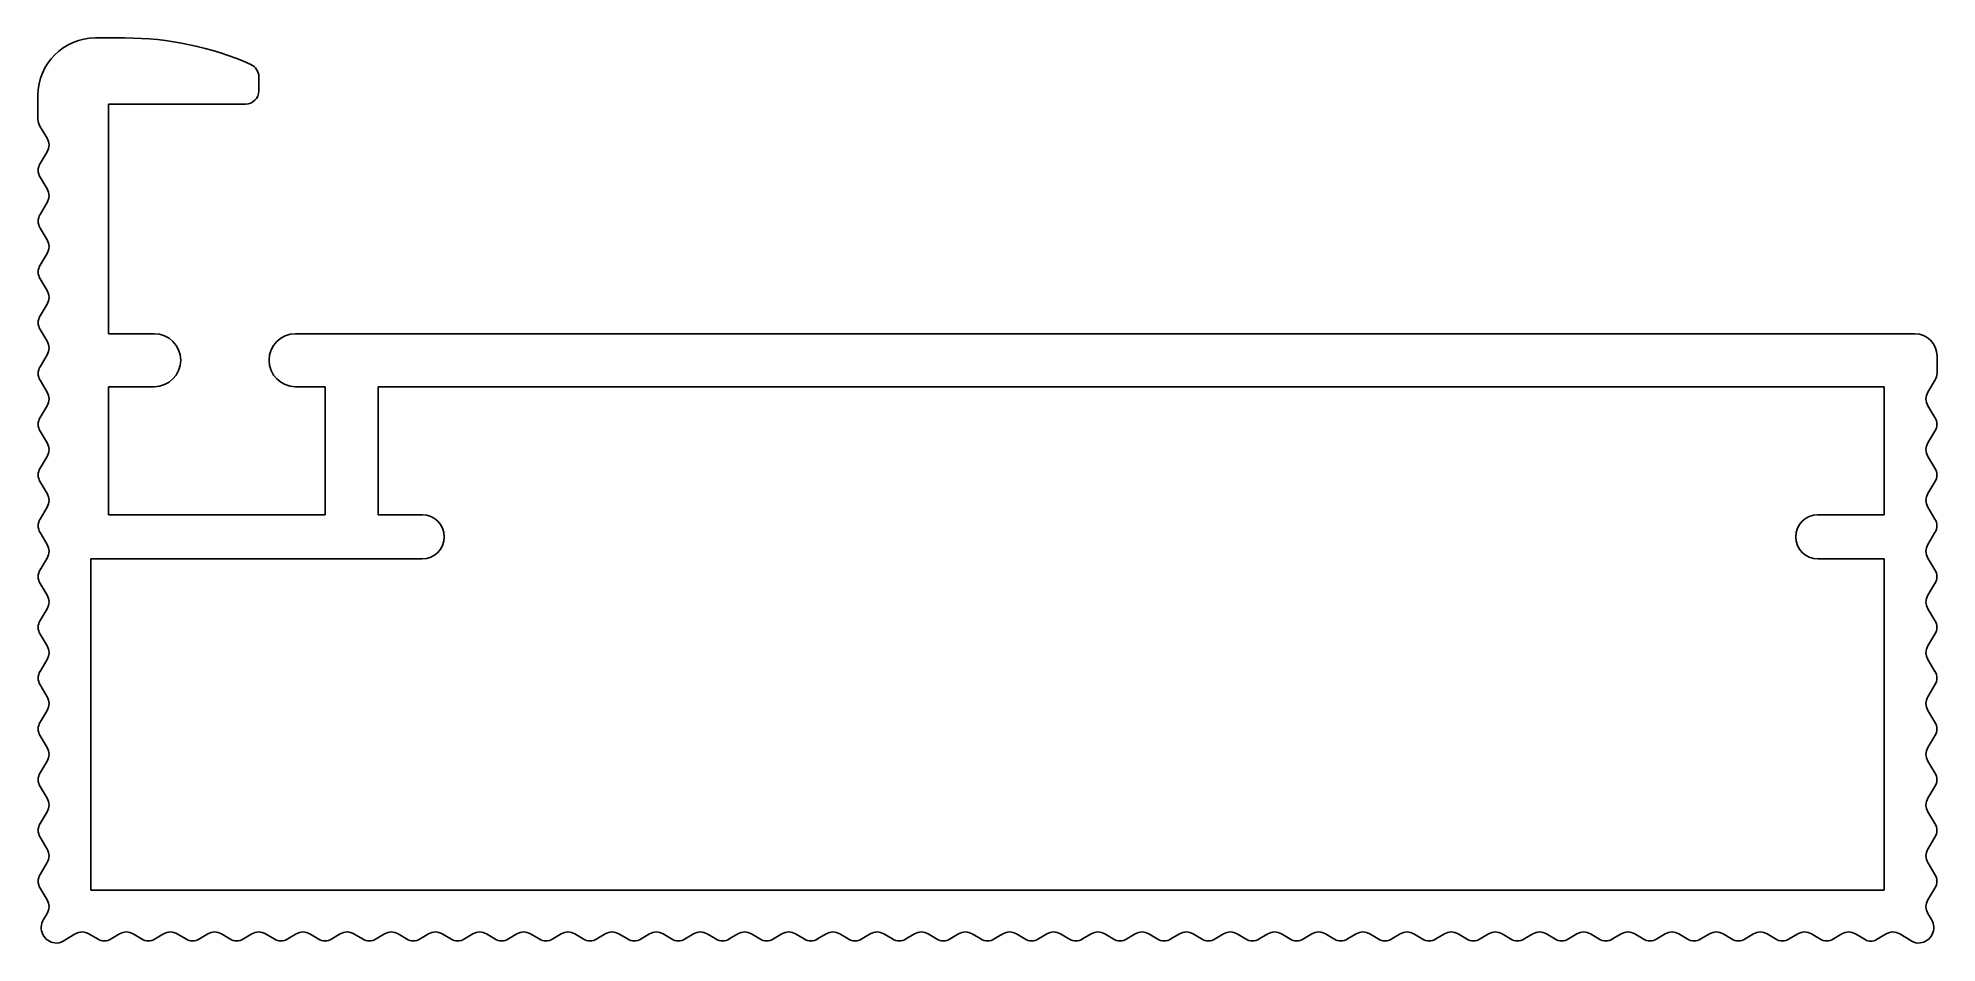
# Model space of a CAD drawing. Extents: x 789.8 to 832.8, y 605.1 to 625.6.
import ezdxf

# ---------------------------------------------------------------- set-up
doc = ezdxf.new("R2010")
doc.units = 0
doc.layers.get('0').update_dxf_attribs({"linetype": 'CONTINUOUS'})

msp = doc.modelspace()

# ---------------------------------------------------------------- linework, layer by layer
for p, q in [((791.755, 625.637), (791.085, 625.637)), ((794.785, 624.437), (794.785, 624.761)), ((789.785, 624.337), (789.785, 623.795)), ((791.385, 624.137), (794.485, 624.137)), ((791.385, 618.937), (791.385, 624.137)), ((789.827, 623.641), (789.992, 623.366)), ((789.992, 623.058), (789.832, 622.791)), ((789.832, 622.483), (789.992, 622.216)), ((789.992, 621.907), (789.832, 621.641)), ((789.832, 621.332), (789.992, 621.066)), ((789.992, 620.757), (789.832, 620.491)), ((789.832, 620.182), (789.992, 619.916)), ((789.992, 619.607), (789.832, 619.341)), ((789.832, 619.032), (789.992, 618.766)), ((792.416, 618.937), (791.385, 618.937)), ((832.285, 618.937), (795.616, 618.937)), ((789.992, 618.458), (789.832, 618.191)), ((832.785, 618.045), (832.785, 618.437)), ((789.832, 617.883), (789.992, 617.616)), ((791.385, 617.737), (792.416, 617.737)), ((791.385, 614.837), (791.385, 617.737)), ((795.616, 617.737), (796.284, 617.737)), ((796.284, 617.737), (796.284, 614.837)), ((797.484, 617.737), (831.585, 617.737)), ((797.484, 614.837), (797.484, 617.737)), ((831.585, 617.737), (831.585, 614.837)), ((832.577, 617.616), (832.742, 617.891)), ((789.992, 617.308), (789.832, 617.041)), ((832.737, 617.041), (832.577, 617.308)), ((789.832, 616.733), (789.992, 616.466)), ((832.577, 616.466), (832.737, 616.733)), ((789.992, 616.157), (789.832, 615.891)), ((832.737, 615.891), (832.577, 616.157)), ((789.832, 615.582), (789.992, 615.316)), ((832.577, 615.316), (832.737, 615.582)), ((789.992, 615.007), (789.832, 614.741)), ((832.737, 614.741), (832.577, 615.007)), ((796.284, 614.837), (791.385, 614.837)), ((798.485, 614.837), (797.484, 614.837)), ((831.585, 614.837), (830.085, 614.837)), ((789.832, 614.432), (789.992, 614.166)), ((832.577, 614.166), (832.737, 614.432)), ((789.992, 613.857), (789.832, 613.591)), ((790.985, 606.337), (790.985, 613.837)), ((790.985, 613.837), (798.485, 613.837)), ((830.085, 613.837), (831.585, 613.837)), ((831.585, 613.837), (831.585, 606.337)), ((832.737, 613.591), (832.577, 613.857)), ((789.832, 613.282), (789.992, 613.016)), ((832.577, 613.016), (832.737, 613.282)), ((789.992, 612.708), (789.832, 612.441)), ((832.737, 612.441), (832.577, 612.708)), ((789.832, 612.133), (789.992, 611.866)), ((832.577, 611.866), (832.737, 612.133)), ((789.992, 611.558), (789.832, 611.291)), ((832.737, 611.291), (832.577, 611.558)), ((789.832, 610.983), (789.992, 610.716)), ((832.577, 610.716), (832.737, 610.983)), ((789.992, 610.407), (789.832, 610.141)), ((832.737, 610.141), (832.577, 610.407)), ((789.832, 609.832), (789.992, 609.566)), ((832.577, 609.566), (832.737, 609.832)), ((789.992, 609.257), (789.832, 608.991)), ((832.737, 608.991), (832.577, 609.257)), ((789.832, 608.682), (789.992, 608.416)), ((832.577, 608.416), (832.737, 608.682)), ((789.992, 608.107), (789.832, 607.841)), ((832.737, 607.841), (832.577, 608.107)), ((789.832, 607.532), (789.992, 607.266)), ((832.577, 607.266), (832.737, 607.532)), ((789.992, 606.958), (789.832, 606.691)), ((832.737, 606.691), (832.577, 606.958)), ((789.832, 606.383), (789.992, 606.116)), ((831.585, 606.337), (790.985, 606.337)), ((832.577, 606.116), (832.737, 606.383)), ((789.992, 605.808), (789.908, 605.667)), ((832.662, 605.667), (832.577, 605.808)), ((790.356, 605.18), (790.63, 605.344)), ((790.939, 605.344), (791.13, 605.229)), ((791.439, 605.229), (791.63, 605.344)), ((791.939, 605.344), (792.13, 605.229)), ((792.439, 605.229), (792.63, 605.344)), ((792.939, 605.344), (793.13, 605.229)), ((793.439, 605.229), (793.63, 605.344)), ((793.939, 605.344), (794.13, 605.229)), ((794.439, 605.229), (794.63, 605.344)), ((794.939, 605.344), (795.13, 605.229)), ((795.439, 605.229), (795.63, 605.344)), ((795.939, 605.344), (796.13, 605.229)), ((796.439, 605.229), (796.63, 605.344)), ((796.939, 605.344), (797.13, 605.229)), ((797.439, 605.229), (797.63, 605.344)), ((797.939, 605.344), (798.13, 605.229)), ((798.439, 605.229), (798.63, 605.344)), ((798.939, 605.344), (799.13, 605.229)), ((799.439, 605.229), (799.63, 605.344)), ((799.939, 605.344), (800.13, 605.229)), ((800.439, 605.229), (800.63, 605.344)), ((800.939, 605.344), (801.13, 605.229)), ((801.439, 605.229), (801.63, 605.344)), ((801.939, 605.344), (802.13, 605.229)), ((802.439, 605.229), (802.63, 605.344)), ((802.939, 605.344), (803.13, 605.229)), ((803.439, 605.229), (803.63, 605.344)), ((803.939, 605.344), (804.13, 605.229)), ((804.439, 605.229), (804.63, 605.344)), ((804.939, 605.344), (805.13, 605.229)), ((805.439, 605.229), (805.63, 605.344)), ((805.939, 605.344), (806.13, 605.229)), ((806.439, 605.229), (806.63, 605.344)), ((806.939, 605.344), (807.13, 605.229)), ((807.439, 605.229), (807.63, 605.344)), ((807.939, 605.344), (808.13, 605.229)), ((808.439, 605.229), (808.63, 605.344)), ((808.939, 605.344), (809.13, 605.229)), ((809.439, 605.229), (809.63, 605.344)), ((809.939, 605.344), (810.13, 605.229)), ((810.439, 605.229), (810.63, 605.344)), ((810.939, 605.344), (811.13, 605.229)), ((811.439, 605.229), (811.63, 605.344)), ((811.939, 605.344), (812.13, 605.229)), ((812.439, 605.229), (812.63, 605.344)), ((812.939, 605.344), (813.13, 605.229)), ((813.439, 605.229), (813.63, 605.344)), ((813.939, 605.344), (814.13, 605.229)), ((814.439, 605.229), (814.63, 605.344)), ((814.939, 605.344), (815.13, 605.229)), ((815.439, 605.229), (815.63, 605.344)), ((815.939, 605.344), (816.13, 605.229)), ((816.439, 605.229), (816.63, 605.344)), ((816.939, 605.344), (817.13, 605.229)), ((817.439, 605.229), (817.63, 605.344)), ((817.939, 605.344), (818.13, 605.229)), ((818.439, 605.229), (818.63, 605.344)), ((818.939, 605.344), (819.13, 605.229)), ((819.439, 605.229), (819.63, 605.344)), ((819.939, 605.344), (820.13, 605.229)), ((820.439, 605.229), (820.63, 605.344)), ((820.939, 605.344), (821.13, 605.229)), ((821.439, 605.229), (821.63, 605.344)), ((821.939, 605.344), (822.13, 605.229)), ((822.439, 605.229), (822.63, 605.344)), ((822.939, 605.344), (823.13, 605.229)), ((823.439, 605.229), (823.63, 605.344)), ((823.939, 605.344), (824.13, 605.229)), ((824.439, 605.229), (824.63, 605.344)), ((824.939, 605.344), (825.13, 605.229)), ((825.439, 605.229), (825.63, 605.344)), ((825.939, 605.344), (826.13, 605.229)), ((826.439, 605.229), (826.63, 605.344)), ((826.939, 605.344), (827.13, 605.229)), ((827.439, 605.229), (827.63, 605.344)), ((827.939, 605.344), (828.13, 605.229)), ((828.439, 605.229), (828.63, 605.344)), ((828.939, 605.344), (829.13, 605.229)), ((829.439, 605.229), (829.63, 605.344)), ((829.939, 605.344), (830.13, 605.229)), ((830.439, 605.229), (830.63, 605.344)), ((830.939, 605.344), (831.156, 605.214)), ((831.413, 605.214), (831.63, 605.344)), ((831.939, 605.344), (832.213, 605.18))]:
    msp.add_line(p, q)
for centre, radius, start, end in [((791.085, 624.337), 1.3, 90, 180), ((791.755, 618.574), 7.063, 66.1918, 90), ((794.485, 624.761), 0.3, 0, 66.1918), ((794.485, 624.437), 0.3, 270, 0), ((790.085, 623.795), 0.3, 180, 210.9656), ((789.735, 623.212), 0.3, 329.0438, 30.9656), ((790.09, 622.637), 0.3, 149.0438, 210.9562), ((789.735, 622.062), 0.3, 329.0438, 30.9562), ((790.09, 621.487), 0.3, 149.0438, 210.9562), ((789.735, 620.912), 0.3, 329.0438, 30.9562), ((790.09, 620.337), 0.3, 149.0438, 210.9562), ((789.735, 619.762), 0.3, 329.0381, 30.9562), ((790.09, 619.187), 0.3, 149.0381, 210.9619), ((792.416, 618.337), 0.6, 270, 90), ((795.616, 618.337), 0.6, 90, 270), ((832.285, 618.437), 0.5, 0, 90), ((789.735, 618.612), 0.3, 329.0438, 30.9619), ((790.09, 618.037), 0.3, 149.0438, 210.9562), ((832.485, 618.045), 0.3, 329.0344, 0), ((789.735, 617.462), 0.3, 329.0438, 30.9562), ((832.835, 617.462), 0.3, 149.0344, 210.9562), ((790.09, 616.887), 0.3, 149.0438, 210.9562), ((832.48, 616.887), 0.3, 329.0438, 30.9562), ((789.735, 616.312), 0.3, 329.0438, 30.9562), ((832.835, 616.312), 0.3, 149.0438, 210.9562), ((790.09, 615.737), 0.3, 149.0438, 210.9562), ((832.48, 615.737), 0.3, 329.0438, 30.9562), ((789.735, 615.162), 0.3, 329.0438, 30.9562), ((832.835, 615.162), 0.3, 149.0438, 210.9562), ((790.09, 614.587), 0.3, 149.0438, 210.9562), ((798.485, 614.337), 0.5, 270, 90), ((830.085, 614.337), 0.5, 90, 270), ((832.48, 614.587), 0.3, 329.0438, 30.9562), ((789.735, 614.012), 0.3, 329.0381, 30.9562), ((832.835, 614.012), 0.3, 149.0438, 210.9619), ((790.09, 613.437), 0.3, 149.0381, 210.9619), ((832.48, 613.437), 0.3, 329.0381, 30.9619), ((789.735, 612.862), 0.3, 329.0438, 30.9619), ((832.835, 612.862), 0.3, 149.0381, 210.9562), ((790.09, 612.287), 0.3, 149.0438, 210.9562), ((832.48, 612.287), 0.3, 329.0438, 30.9562), ((789.735, 611.712), 0.3, 329.0438, 30.9562), ((832.835, 611.712), 0.3, 149.0438, 210.9562), ((790.09, 611.137), 0.3, 149.0438, 210.9562), ((832.48, 611.137), 0.3, 329.0438, 30.9562), ((789.735, 610.562), 0.3, 329.0438, 30.9562), ((832.835, 610.562), 0.3, 149.0438, 210.9562), ((790.09, 609.987), 0.3, 149.0438, 210.9562), ((832.48, 609.987), 0.3, 329.0438, 30.9562), ((789.735, 609.412), 0.3, 329.0438, 30.9562), ((832.835, 609.412), 0.3, 149.0438, 210.9562), ((790.09, 608.837), 0.3, 149.0438, 210.9562), ((832.48, 608.837), 0.3, 329.0438, 30.9562), ((789.735, 608.262), 0.3, 329.0381, 30.9562), ((832.835, 608.262), 0.3, 149.0438, 210.9619), ((790.09, 607.687), 0.3, 149.0381, 210.9619), ((832.48, 607.687), 0.3, 329.0381, 30.9619), ((789.735, 607.112), 0.3, 329.0438, 30.9619), ((832.835, 607.112), 0.3, 149.0381, 210.9562), ((790.09, 606.537), 0.3, 149.0438, 210.9562), ((832.48, 606.537), 0.3, 329.0438, 30.9562), ((789.735, 605.962), 0.3, 329.0455, 30.9562), ((832.835, 605.962), 0.3, 149.0438, 210.9387), ((790.208, 605.487), 0.35, 149.0362, 263.4362), ((832.362, 605.487), 0.35, 276.5635, 30.9638), ((790.202, 605.437), 0.3, 263.4359, 300.9638), ((790.785, 605.087), 0.3, 59.0362, 120.9693), ((791.285, 605.487), 0.3, 239.0362, 300.9638), ((791.785, 605.087), 0.3, 59.0362, 120.9638), ((792.285, 605.487), 0.3, 239.0362, 300.9638), ((792.785, 605.087), 0.3, 59.0362, 120.9638), ((793.285, 605.487), 0.3, 239.0362, 300.9638), ((793.785, 605.087), 0.3, 59.0205, 120.9638), ((794.285, 605.487), 0.3, 239.0205, 300.9638), ((794.785, 605.087), 0.3, 59.0362, 120.9638), ((795.285, 605.487), 0.3, 239.0362, 300.9795), ((795.785, 605.087), 0.3, 59.0362, 120.9795), ((796.285, 605.487), 0.3, 239.0362, 300.9638), ((796.785, 605.087), 0.3, 59.0362, 120.9638), ((797.285, 605.487), 0.3, 239.0362, 300.9638), ((797.785, 605.087), 0.3, 59.0362, 120.9638), ((798.285, 605.487), 0.3, 239.0362, 300.9638), ((798.785, 605.087), 0.3, 59.0205, 120.9638), ((799.285, 605.487), 0.3, 239.0205, 300.9638), ((799.785, 605.087), 0.3, 59.0362, 120.9638), ((800.285, 605.487), 0.3, 239.0362, 300.9795), ((800.785, 605.087), 0.3, 59.0362, 120.9795), ((801.285, 605.487), 0.3, 239.0362, 300.9638), ((801.785, 605.087), 0.3, 59.0205, 120.9638), ((802.285, 605.487), 0.3, 239.0205, 300.9638), ((802.785, 605.087), 0.3, 59.0362, 120.9638), ((803.285, 605.487), 0.3, 239.0362, 300.9638), ((803.785, 605.087), 0.3, 59.0205, 120.9638), ((804.285, 605.487), 0.3, 239.0205, 300.9638), ((804.785, 605.087), 0.3, 59.0362, 120.9638), ((805.285, 605.487), 0.3, 239.0362, 300.9795), ((805.785, 605.087), 0.3, 59.0362, 120.9795), ((806.285, 605.487), 0.3, 239.0362, 300.9638), ((806.785, 605.087), 0.3, 59.0205, 120.9638), ((807.285, 605.487), 0.3, 239.0205, 300.9638), ((807.785, 605.087), 0.3, 59.0362, 120.9638), ((808.285, 605.487), 0.3, 239.0362, 300.9638), ((808.785, 605.087), 0.3, 59.0362, 120.9638), ((809.285, 605.487), 0.3, 239.0362, 300.9638), ((809.785, 605.087), 0.3, 59.0362, 120.9638), ((810.285, 605.487), 0.3, 239.0362, 300.9795), ((810.785, 605.087), 0.3, 59.0362, 120.9795), ((811.285, 605.487), 0.3, 239.0362, 300.9638), ((811.785, 605.087), 0.3, 59.0205, 120.9638), ((812.285, 605.487), 0.3, 239.0205, 300.9638), ((812.785, 605.087), 0.3, 59.0362, 120.9638), ((813.285, 605.487), 0.3, 239.0362, 300.9795), ((813.785, 605.087), 0.3, 59.0362, 120.9795), ((814.285, 605.487), 0.3, 239.0362, 300.9638), ((814.785, 605.087), 0.3, 59.0362, 120.9638), ((815.285, 605.487), 0.3, 239.0362, 300.9795), ((815.785, 605.087), 0.3, 59.0362, 120.9795), ((816.285, 605.487), 0.3, 239.0362, 300.9638), ((816.785, 605.087), 0.3, 59.0205, 120.9638), ((817.285, 605.487), 0.3, 239.0205, 300.9638), ((817.785, 605.087), 0.3, 59.0362, 120.9638), ((818.285, 605.487), 0.3, 239.0362, 300.9795), ((818.785, 605.087), 0.3, 59.0362, 120.9795), ((819.285, 605.487), 0.3, 239.0362, 300.9638), ((819.785, 605.087), 0.3, 59.0362, 120.9638), ((820.285, 605.487), 0.3, 239.0362, 300.9638), ((820.785, 605.087), 0.3, 59.0362, 120.9638), ((821.285, 605.487), 0.3, 239.0362, 300.9638), ((821.785, 605.087), 0.3, 59.0205, 120.9638), ((822.285, 605.487), 0.3, 239.0205, 300.9638), ((822.785, 605.087), 0.3, 59.0362, 120.9638), ((823.285, 605.487), 0.3, 239.0362, 300.9795), ((823.785, 605.087), 0.3, 59.0362, 120.9795), ((824.285, 605.487), 0.3, 239.0362, 300.9638), ((824.785, 605.087), 0.3, 59.0362, 120.9638), ((825.285, 605.487), 0.3, 239.0362, 300.9638), ((825.785, 605.087), 0.3, 59.0362, 120.9638), ((826.285, 605.487), 0.3, 239.0362, 300.9638), ((826.785, 605.087), 0.3, 59.0205, 120.9638), ((827.285, 605.487), 0.3, 239.0205, 300.9638), ((827.785, 605.087), 0.3, 59.0362, 120.9638), ((828.285, 605.487), 0.3, 239.0362, 300.9795), ((828.785, 605.087), 0.3, 59.0362, 120.9795), ((829.285, 605.487), 0.3, 239.0362, 300.9638), ((829.785, 605.087), 0.3, 59.0205, 120.9638), ((830.285, 605.487), 0.3, 239.0205, 300.9638), ((830.785, 605.087), 0.3, 59.0362, 120.9638), ((831.285, 605.428), 0.25, 239.0362, 300.9638), ((831.785, 605.087), 0.3, 59.0292, 120.9638), ((832.367, 605.437), 0.3, 239.0362, 276.5639)]:
    msp.add_arc(centre, radius, start, end)

doc.saveas('drawing.dxf')
